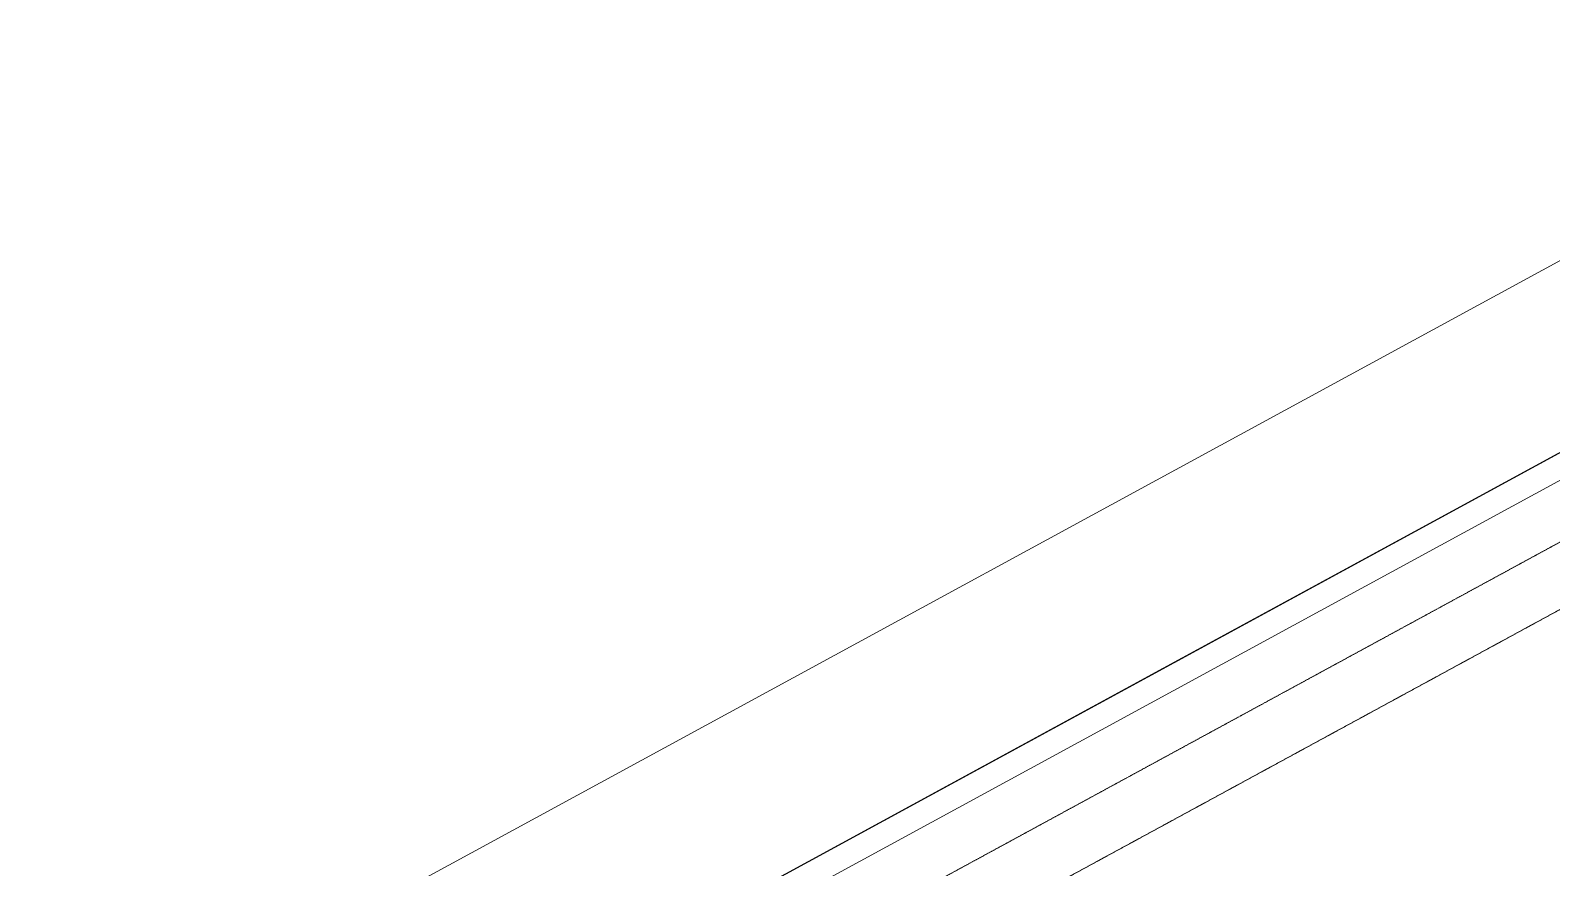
# Model space of a CAD drawing. Header units: inches. Extents: x 27328 to 52026, y -4075 to 4147.
# Drawn here: x 27328 to 31355, y 1930 to 4147 of the extents above; entities that cross this region are included whole.
import ezdxf

# ---------------------------------------------------------------- set-up
doc = ezdxf.new("R2010")
doc.units = ezdxf.units.IN
doc.header["$MEASUREMENT"] = 0
doc.linetypes.add('Center 1_4_', pattern=[0.53125, 0.25, -0.09375, 0.09375, -0.09375])
doc.linetypes.add('Hidden', pattern=[0.28125, 0.1875, -0.09375])
for name, color, linetype, lineweight in [('A-PROP-SBCK', 71, 'Hidden', 15), ('C-TOPO', 7, 'Continuous', 9), ('G-ANNO-SYMB', 111, 'Continuous', 9), ('PROP', 3, 'Center 1_4_', 9)]:
    doc.layers.add(name, color=color, linetype=linetype, lineweight=lineweight)

msp = doc.modelspace()

# ---------------------------------------------------------------- linework, layer by layer
at = {"layer": 'A-PROP-SBCK'}
msp.add_line((28813.5, 1218.3), (32388.8, 3164), dxfattribs=at)
at = {"layer": 'C-TOPO', "lineweight": 25}
msp.add_line((32497.6, 3638.6), (27328.5, 825.6), dxfattribs=at)
at = {"layer": 'C-TOPO'}
for p, q in [((31092.9, 2874.9), (32496.9, 3638.9)), ((31092.9, 2874.9), (30327.4, 2458.3)), ((27327.8, 825.9), (30327.4, 2458.3))]:
    msp.add_line(p, q, dxfattribs=at)
at = {"layer": 'G-ANNO-SYMB'}
for p, q in [((32496.9, 4147.3), (27327.8, 1334.3)), ((32496.9, 3565.2), (27327.8, 752.2))]:
    msp.add_line(p, q, dxfattribs=at)
at = {"layer": 'PROP'}
msp.add_line((28351.5, 1145.5), (32458.8, 3380.6), dxfattribs=at)

doc.saveas('drawing.dxf')
